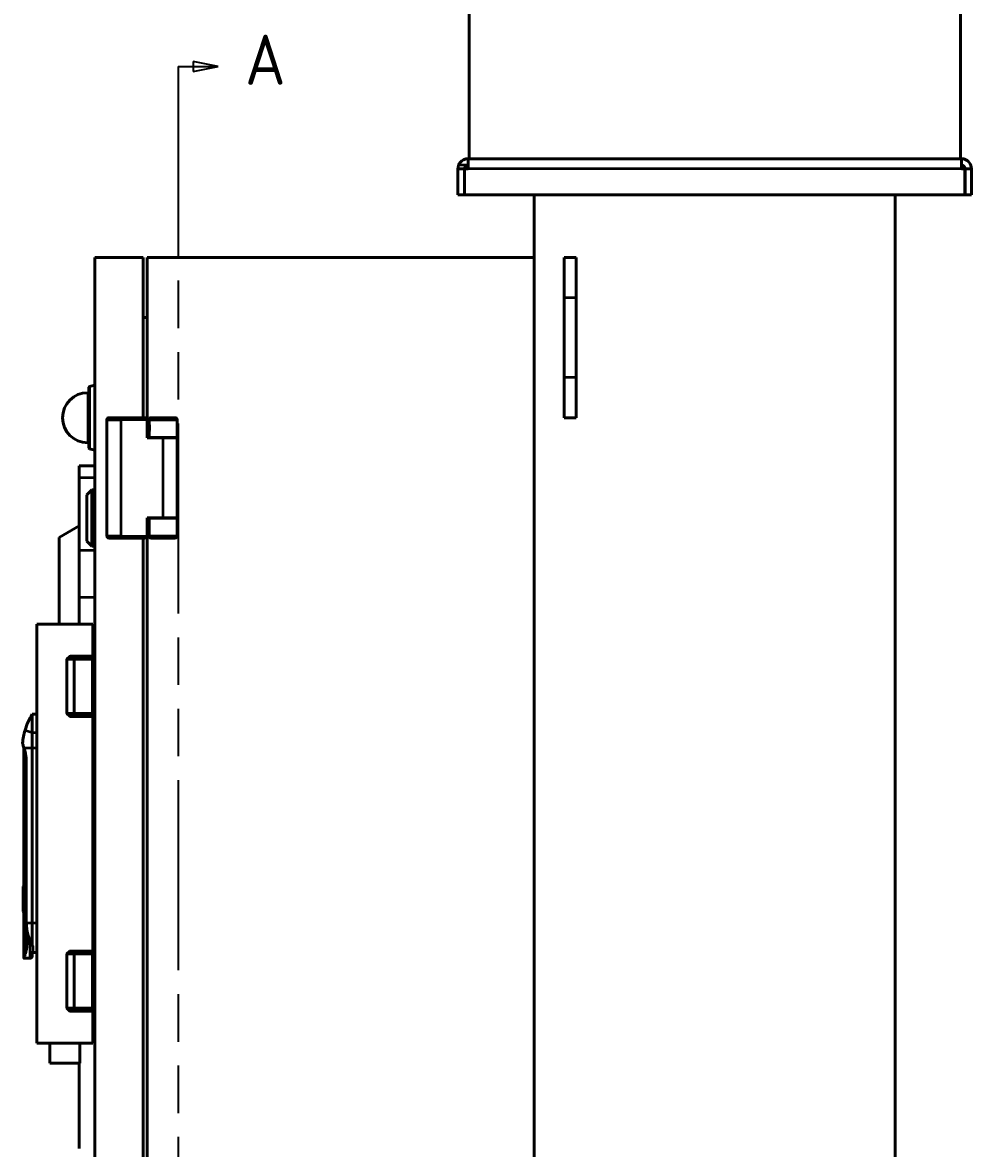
# Model space of a CAD drawing. Header units: millimetres. Extents: x 0 to 4205, y 0 to 2970.
# Drawn here: x 2434 to 2907, y 957 to 1519 of the extents above; entities that cross this region are included whole.
import ezdxf

# ---------------------------------------------------------------- set-up
doc = ezdxf.new("R2010")
doc.units = ezdxf.units.MM
doc.header["$LTSCALE"] = 5
doc.linetypes.add('CHAIN', pattern=[0.3543, 0.2362, -0.0295, 0.0591, -0.0295])
doc.linetypes.add('DOUBLE_DASH_CHAIN', pattern=[1.2403, 0.6614, -0.0827, 0.1654, -0.0827, 0.1654, -0.0827])
for name, color, linetype, lineweight in [('가시적인 것(ISO)', 3, 'Continuous', 40), ('가시적인 좁은 것(ISO)', 3, 'Continuous', 35), ('단면선(ISO)', 7, 'CHAIN', 25)]:
    doc.layers.add(name, color=color, linetype=linetype, lineweight=lineweight)
doc.styles.add('부품번호텍스트_PSTEK_POSCO', font='isocp.shx')

# ---------------------------------------------------------------- blocks, each defined once
blk = doc.blocks.new('2dTransSection0')
at = {"layer": '단면선(ISO)', "linetype": 'DOUBLE_DASH_CHAIN', "ltscale": 5.738652}
blk.add_line((502.37, 299.39), (502.37, 139.06), dxfattribs=at)
at = {"layer": '단면선(ISO)', "linetype": 'Continuous'}
for p, q in [((502.37, 299.39), (502.37, 295.64)), ((502.37, 299.39), (503.87, 299.39)), ((506.37, 299.39), (503.87, 299.89)), ((503.87, 299.89), (503.87, 298.89)), ((503.87, 299.39), (506.37, 299.39)), ((503.87, 298.89), (506.37, 299.39)), ((502.37, 142.8), (502.37, 139.06)), ((506.37, 139.06), (503.87, 139.56)), ((503.87, 139.56), (503.87, 138.56)), ((502.37, 139.06), (503.87, 139.06)), ((503.87, 139.06), (506.37, 139.06)), ((503.87, 138.56), (506.37, 139.06))]:
    blk.add_line(p, q, dxfattribs=at)
at = {"layer": '단면선(ISO)', "linetype": 'Continuous', "flags": 128}
for points in [[(503.87, 298.89), (506.37, 299.39)], [(503.87, 138.56), (506.37, 139.06)]]:
    blk.add_lwpolyline(points, dxfattribs=at)
at = {"layer": '단면선(ISO)'}
for points in [[(503.87, 298.89), (506.37, 299.39), (503.87, 299.89), (503.87, 298.89)], [(503.87, 138.56), (506.37, 139.06), (503.87, 139.56), (503.87, 138.56)]]:
    blk.add_solid(points, dxfattribs=at)
at = {"layer": '단면선(ISO)', "char_height": 5, "attachment_point": 7, "style": '부품번호텍스트_PSTEK_POSCO'}
for insert in [(509.05, 297.57), (507.42, 136.42)]:
    blk.add_mtext('A', dxfattribs=dict(at, insert=insert))

msp = doc.modelspace()

# ---------------------------------------------------------------- linework, layer by layer
at = {"layer": '가시적인 것(ISO)'}
for p, q in [((2656.8956, 1451.0175), (2656.8956, 1525.0175)), ((2901.8956, 1451.0175), (2901.8956, 1525.0175)), ((2656.3956, 1451.0175), (2902.3956, 1451.0175)), ((2654.5956, 1446.0175), (2651.3956, 1446.0175)), ((2651.3956, 1446.0175), (2651.3956, 1433.0175)), ((2654.5956, 1433.0175), (2654.5956, 1446.0175)), ((2656.3956, 1446.0175), (2654.6663, 1446.0175)), ((2654.6663, 1446.0175), (2654.6663, 1433.0175)), ((2904.1249, 1446.0175), (2902.3956, 1446.0175)), ((2904.1249, 1446.0175), (2904.1249, 1433.0175)), ((2904.1956, 1433.0175), (2904.1956, 1446.0175)), ((2904.1956, 1446.0175), (2907.3956, 1446.0175)), ((2907.3956, 1446.0175), (2907.3956, 1433.0175)), ((2651.3956, 1433.0175), (2654.5956, 1433.0175)), ((2904.1249, 1433.0175), (2654.6663, 1433.0175)), ((2689.3956, 938.8175), (2689.3956, 1433.0175)), ((2869.3956, 938.8175), (2869.3956, 1433.0175)), ((2907.3956, 1433.0175), (2904.1956, 1433.0175)), ((2470.3956, 761.8175), (2470.3956, 1401.8175)), ((2470.3956, 1401.8175), (2494.3956, 1401.8175)), ((2494.3956, 1321.8175), (2494.3956, 1401.8175)), ((2689.3956, 1401.8175), (2496.3956, 1401.8175)), ((2496.3956, 1320.8175), (2496.3956, 1401.8175)), ((2704.3956, 1381.8175), (2704.3956, 1401.8175)), ((2710.3956, 1401.8175), (2704.3956, 1401.8175)), ((2710.3956, 1401.8175), (2710.3956, 1381.8175)), ((2704.3956, 1381.8175), (2704.3956, 1341.8175)), ((2710.3956, 1341.8175), (2710.3956, 1381.8175)), ((2496.3956, 1371.8175), (2494.3956, 1371.8175)), ((2467.3956, 1337.0175), (2467.6846, 1337.3978)), ((2467.3956, 1337.0175), (2467.3956, 1306.6175)), ((2467.6846, 1337.3978), (2470.3956, 1338.0709)), ((2467.6846, 1337.3978), (2467.6846, 1306.2372)), ((2704.3956, 1321.8175), (2704.3956, 1341.8175)), ((2710.3956, 1341.8175), (2710.3956, 1321.8175)), ((2467.3956, 1334.3175), (2466.7956, 1334.3175)), ((2476.3956, 1320.8175), (2476.3956, 1262.8175)), ((2477.3956, 1321.8175), (2483.3956, 1321.8175)), ((2495.3956, 1321.8175), (2483.3956, 1321.8175)), ((2496.3956, 1311.8175), (2496.3956, 1320.8175)), ((2497.3956, 1318.8175), (2497.3956, 1320.8175)), ((2511.3956, 1320.8175), (2511.3956, 1311.9675)), ((2704.3956, 1321.8175), (2710.3956, 1321.8175)), ((2497.3956, 1314.8175), (2497.3956, 1318.8175)), ((2497.3956, 1311.9675), (2497.3956, 1314.8175)), ((2467.3956, 1309.3175), (2466.7956, 1309.3175)), ((2504.3956, 1311.8175), (2496.3956, 1311.8175)), ((2511.3956, 1311.9675), (2497.3956, 1311.9675)), ((2497.3956, 1311.8175), (2497.3956, 1311.9675)), ((2504.3956, 1311.8175), (2511.3956, 1311.8175)), ((2511.3956, 1311.9675), (2511.3956, 1311.8175)), ((2511.3956, 1311.8175), (2511.3956, 1271.8175)), ((2467.3956, 1306.6175), (2467.6846, 1306.2372)), ((2467.6846, 1306.2372), (2470.3956, 1305.5641)), ((2462.5956, 1297.8175), (2462.5956, 1291.7867)), ((2462.5956, 1297.8175), (2470.3956, 1297.8175)), ((2462.5956, 1255.6268), (2462.5956, 1291.7867)), ((2466.3956, 1283.3175), (2468.8956, 1285.8175)), ((2466.3956, 1260.3175), (2466.3956, 1283.3175)), ((2468.8956, 1285.8175), (2468.8956, 1257.8175)), ((2470.3956, 1285.8175), (2468.8956, 1285.8175)), ((2496.3956, 1262.8175), (2496.3956, 1271.8175)), ((2496.3956, 1271.8175), (2504.3956, 1271.8175)), ((2497.3956, 1271.6675), (2497.3956, 1271.8175)), ((2497.3956, 1271.6675), (2511.3956, 1271.6675)), ((2497.3956, 1262.8175), (2497.3956, 1271.6675)), ((2511.3956, 1271.8175), (2504.3956, 1271.8175)), ((2511.3956, 1271.8175), (2511.3956, 1271.6675)), ((2511.3956, 1271.6675), (2511.3956, 1262.8175)), ((2452.5956, 1262.044), (2462.5956, 1267.8175)), ((2452.5956, 1262.044), (2452.5956, 1218.8175)), ((2466.3956, 1260.3175), (2468.8956, 1257.8175)), ((2483.3956, 1261.8175), (2477.3956, 1261.8175)), ((2483.3956, 1261.8175), (2495.3956, 1261.8175)), ((2494.3956, 901.8175), (2494.3956, 1261.8175)), ((2496.3956, 900.8175), (2496.3956, 1262.8175)), ((2462.5956, 1255.6268), (2462.5956, 1232.1345)), ((2470.3956, 1257.8175), (2468.8956, 1257.8175)), ((2462.5956, 1218.8175), (2462.5956, 1232.1345)), ((2469.3956, 1218.8175), (2441.3956, 1218.8175)), ((2441.3956, 1009.8175), (2441.3956, 1218.8175)), ((2469.3956, 1202.6175), (2469.3956, 1218.8175)), ((2456.4542, 1201.376), (2457.837, 1202.7589)), ((2457.9784, 1202.8175), (2460.5512, 1202.8175)), ((2460.5512, 1202.8175), (2469.1956, 1202.8175)), ((2469.3956, 1201.2346), (2469.3956, 1202.6175)), ((2456.3956, 1201.2346), (2456.3956, 1174.4003)), ((2469.3956, 1174.4003), (2469.3956, 1201.2346)), ((2470.3956, 1191.8175), (2469.3956, 1191.8175)), ((2439.1265, 1173.9685), (2441.3956, 1173.9685)), ((2456.4542, 1174.2589), (2457.837, 1172.876)), ((2469.3956, 1173.0175), (2469.3956, 1174.4003)), ((2460.5512, 1172.8175), (2457.9784, 1172.8175)), ((2469.1956, 1172.8175), (2460.5512, 1172.8175)), ((2469.3956, 1055.6175), (2469.3956, 1173.0175)), ((2434.9292, 1157.3896), (2434.9292, 1087.8527)), ((2439.1265, 1157.1822), (2439.1265, 1069.8283)), ((2436.1741, 1149.8175), (2436.1741, 1069.8204)), ((2434.6879, 1087.9675), (2434.6879, 1075.6675)), ((2434.9292, 1075.7822), (2434.9292, 1053.2347)), ((2438.1265, 1052.2175), (2435.2492, 1052.2175)), ((2439.1265, 1053.2175), (2439.1265, 1055.6148)), ((2439.6265, 1055.1148), (2441.3956, 1055.1148)), ((2456.3956, 1054.2346), (2456.3956, 1027.4003)), ((2456.4542, 1054.376), (2457.837, 1055.7589)), ((2457.9784, 1055.8175), (2460.5512, 1055.8175)), ((2460.5512, 1055.8175), (2469.1956, 1055.8175)), ((2469.3956, 1054.2346), (2469.3956, 1055.6175)), ((2469.3956, 1027.4003), (2469.3956, 1054.2346)), ((2470.3956, 1036.8175), (2469.3956, 1036.8175)), ((2456.4542, 1027.2589), (2457.837, 1025.876)), ((2460.5512, 1025.8175), (2457.9784, 1025.8175)), ((2469.1956, 1025.8175), (2460.5512, 1025.8175)), ((2469.3956, 1026.0175), (2469.3956, 1027.4003)), ((2469.3956, 1009.8175), (2469.3956, 1026.0175)), ((2469.3956, 1009.8175), (2441.3956, 1009.8175)), ((2447.8956, 1009.8175), (2447.8956, 999.8175)), ((2462.8956, 1009.8175), (2462.8956, 999.8175)), ((2447.8956, 999.8175), (2462.8956, 999.8175)), ((2462.5956, 957.3175), (2462.5956, 999.8175))]:
    msp.add_line(p, q, dxfattribs=at)
for centre, radius, start, end in [((2466.7956, 1321.8175), 12.5, 90, 270), ((2477.3956, 1320.8175), 1, 90, 180), ((2495.3956, 1320.8175), 1, 0, 90), ((2498.3956, 1320.8175), 1, 90, 180), ((2510.3956, 1320.8175), 1, 0, 90), ((2477.3956, 1262.8175), 1, 180, 270), ((2495.3956, 1262.8175), 1, 270, 0), ((2498.3956, 1262.8175), 1, 180, 270), ((2510.3956, 1262.8175), 1, 270, 0), ((2457.9784, 1202.6175), 0.2, 90, 135), ((2469.1956, 1202.6175), 0.2, 0, 90), ((2456.5956, 1201.2346), 0.2, 135, 180), ((2470.1584, 1155.2933), 36.218, 148.960236, 162.828417), ((2456.5956, 1174.4003), 0.2, 180, 225), ((2457.9784, 1173.0175), 0.2, 225, 270), ((2469.1956, 1173.0175), 0.2, 270, 0), ((2464.0456, 1157.1822), 29.82, 162.828417, 175.662633), ((2435.1879, 1087.9675), 0.5, 121.158529, 180), ((2435.1879, 1075.6675), 0.5, 180, 238.841466), ((2459.0892, 1069.9371), 22.9153, 180.291824, 209.569667), ((2438.1265, 1053.2175), 1, 270, 0), ((2456.5956, 1054.2346), 0.2, 135, 180), ((2457.9784, 1055.6175), 0.2, 90, 135), ((2469.1956, 1055.6175), 0.2, 0, 90), ((2456.5956, 1027.4003), 0.2, 180, 225), ((2457.9784, 1026.0175), 0.2, 225, 270), ((2469.1956, 1026.0175), 0.2, 270, 0)]:
    msp.add_arc(centre, radius, start, end, dxfattribs=at)
for points, knots in [([(2656.3956, 1451.0175), (2654.8901, 1451.0175), (2653.4007, 1450.295), (2652.4688, 1449.1127), (2652.16, 1448.721), (2651.9104, 1448.2827), (2651.7308, 1447.8175)], [0, 0, 0, 0, 0.575044589, 0.575044589, 0.575044589, 0.76555338, 0.76555338, 0.76555338, 0.76555338]), ([(2656.3956, 1451.0175), (2656.3956, 1450.7285), (2656.3956, 1450.295), (2656.3956, 1449.1127), (2656.3956, 1448.721), (2656.3956, 1448.2827), (2656.3956, 1447.8175)], [0, 0, 0, 0, 0.575044589, 0.575044589, 0.575044589, 0.76555338, 0.76555338, 0.76555338, 0.76555338]), ([(2902.3956, 1451.0175), (2902.3956, 1450.7285), (2902.3956, 1450.295), (2902.3956, 1449.1127), (2902.3956, 1448.721), (2902.3956, 1448.2827), (2902.3956, 1447.8175)], [0, 0, 0, 0, 0.575044589, 0.575044589, 0.575044589, 0.76555338, 0.76555338, 0.76555338, 0.76555338]), ([(2902.3956, 1451.0175), (2903.901, 1451.0175), (2905.3904, 1450.295), (2906.3224, 1449.1127), (2907.0111, 1448.2389), (2907.3956, 1447.13), (2907.3956, 1446.0175)], [0, 0, 0, 0, 0.57504459, 0.57504459, 0.57504459, 1, 1, 1, 1]), ([(2654.5956, 1446.0175), (2654.5956, 1446.7171), (2655.0437, 1447.3966), (2655.6869, 1447.6721), (2655.9101, 1447.7677), (2656.1528, 1447.8175), (2656.3956, 1447.8175)], [-1, -1, -1, -1, -0.25762063, -0.25762063, -0.25762063, 0, 0, 0, 0]), ([(2904.1956, 1446.0175), (2904.1956, 1446.7171), (2903.7474, 1447.3966), (2903.1043, 1447.6721), (2902.8811, 1447.7677), (2902.6384, 1447.8175), (2902.3956, 1447.8175)], [-1, -1, -1, -1, -0.25762063, -0.25762063, -0.25762063, 0, 0, 0, 0]), ([(2498.3956, 1321.8175), (2498.4073, 1321.8175), (2498.425, 1321.8175), (2498.4836, 1321.8175), (2498.4875, 1321.8175), (2498.4913, 1321.8175), (2498.4958, 1321.8175), (2498.5576, 1321.8175), (2498.6473, 1321.8175), (2498.7648, 1321.8175), (2498.7816, 1321.8175), (2498.7982, 1321.8175), (2498.8169, 1321.8175), (2498.9287, 1321.8175), (2499.061, 1321.8175), (2499.2139, 1321.8175), (2499.2649, 1321.8175), (2499.317, 1321.8175), (2499.3736, 1321.8175), (2499.6, 1321.8175), (2499.8603, 1321.8175), (2500.1529, 1321.8175), (2500.409, 1321.8175), (2500.6858, 1321.8175), (2500.9835, 1321.8175), (2501.026, 1321.8175), (2501.0699, 1321.8175), (2501.1123, 1321.8175), (2501.409, 1321.8175), (2501.7204, 1321.8175), (2502.0464, 1321.8175), (2502.093, 1321.8175), (2502.1418, 1321.8175), (2502.187, 1321.8175), (2502.5259, 1321.8175), (2502.8743, 1321.8175), (2503.2321, 1321.8175), (2503.256, 1321.8175), (2503.2813, 1321.8175), (2503.3038, 1321.8175), (2503.6643, 1321.8175), (2504.0289, 1321.8175), (2504.3956, 1321.8175), (2504.7393, 1321.8175), (2505.0806, 1321.8175), (2505.4196, 1321.8175), (2505.4422, 1321.8175), (2505.4635, 1321.8175), (2505.4874, 1321.8175), (2505.8219, 1321.8175), (2506.1487, 1321.8175), (2506.4679, 1321.8175), (2506.5135, 1321.8175), (2506.5571, 1321.8175), (2506.6042, 1321.8175), (2506.8867, 1321.8175), (2507.1588, 1321.8175), (2507.4206, 1321.8175), (2507.5078, 1321.8175), (2507.5922, 1321.8175), (2507.6788, 1321.8175), (2508.0253, 1321.8175), (2508.3456, 1321.8175), (2508.6382, 1321.8175), (2508.8943, 1321.8175), (2509.1252, 1321.8175), (2509.3309, 1321.8175), (2509.3603, 1321.8175), (2509.3898, 1321.8175), (2509.4176, 1321.8175), (2509.6116, 1321.8175), (2509.7779, 1321.8175), (2509.9166, 1321.8175), (2509.9364, 1321.8175), (2509.9564, 1321.8175), (2509.9743, 1321.8175), (2510.1085, 1321.8175), (2510.211, 1321.8175), (2510.2817, 1321.8175), (2510.2864, 1321.8175), (2510.2913, 1321.8175), (2510.2954, 1321.8175), (2510.3621, 1321.8175), (2510.3822, 1321.8175), (2510.3956, 1321.8175)], [0, 0, 0, 0, 0.05859375, 0.05859375, 0.05859375, 0.0625, 0.0625, 0.0625, 0.1171875, 0.1171875, 0.1171875, 0.125, 0.125, 0.125, 0.171875, 0.171875, 0.171875, 0.1875, 0.1875, 0.1875, 0.25, 0.25, 0.25, 0.3046875, 0.3046875, 0.3046875, 0.3125, 0.3125, 0.3125, 0.3671875, 0.3671875, 0.3671875, 0.375, 0.375, 0.375, 0.43359375, 0.43359375, 0.43359375, 0.4375, 0.4375, 0.4375, 0.5, 0.5, 0.5, 0.55859375, 0.55859375, 0.55859375, 0.5625, 0.5625, 0.5625, 0.6171875, 0.6171875, 0.6171875, 0.625, 0.625, 0.625, 0.671875, 0.671875, 0.671875, 0.6875, 0.6875, 0.6875, 0.75, 0.75, 0.75, 0.8046875, 0.8046875, 0.8046875, 0.8125, 0.8125, 0.8125, 0.8671875, 0.8671875, 0.8671875, 0.875, 0.875, 0.875, 0.93359375, 0.93359375, 0.93359375, 0.9375, 0.9375, 0.9375, 1, 1, 1, 1]), ([(2497.3956, 1318.8175), (2497.4016, 1318.7972), (2497.4106, 1318.7667), (2497.4649, 1318.5621), (2497.5035, 1318.4084), (2497.5764, 1318.0549), (2497.6157, 1317.8309), (2497.6716, 1317.3386), (2497.6874, 1317.0701), (2497.6874, 1316.5648), (2497.6716, 1316.2963), (2497.6157, 1315.804), (2497.5764, 1315.5801), (2497.5035, 1315.2265), (2497.4649, 1315.0728), (2497.4106, 1314.8682), (2497.4016, 1314.8378), (2497.3956, 1314.8175)], [-0.909540528, -0.909540528, -0.909540528, -0.909540528, -0.833754696, -0.833754696, -0.757968865, -0.757968865, -0.682164608, -0.682164608, -0.606360352, -0.606360352, -0.530556096, -0.530556096, -0.454751839, -0.454751839, -0.378966008, -0.378966008, -0.303180176, -0.303180176, -0.303180176, -0.303180176]), ([(2504.3956, 1261.8175), (2504.0519, 1261.8175), (2503.7105, 1261.8175), (2503.3716, 1261.8175), (2503.349, 1261.8175), (2503.3277, 1261.8175), (2503.3038, 1261.8175), (2502.9693, 1261.8175), (2502.6424, 1261.8175), (2502.3233, 1261.8175), (2502.2777, 1261.8175), (2502.2341, 1261.8175), (2502.187, 1261.8175), (2501.9045, 1261.8175), (2501.6323, 1261.8175), (2501.3706, 1261.8175), (2501.2833, 1261.8175), (2501.1989, 1261.8175), (2501.1123, 1261.8175), (2500.7659, 1261.8175), (2500.4456, 1261.8175), (2500.1529, 1261.8175), (2499.8969, 1261.8175), (2499.666, 1261.8175), (2499.4602, 1261.8175), (2499.4308, 1261.8175), (2499.4013, 1261.8175), (2499.3736, 1261.8175), (2499.1796, 1261.8175), (2499.0132, 1261.8175), (2498.8746, 1261.8175), (2498.8548, 1261.8175), (2498.8347, 1261.8175), (2498.8169, 1261.8175), (2498.6826, 1261.8175), (2498.5802, 1261.8175), (2498.5095, 1261.8175), (2498.5048, 1261.8175), (2498.4999, 1261.8175), (2498.4958, 1261.8175), (2498.429, 1261.8175), (2498.409, 1261.8175), (2498.3956, 1261.8175)], [0.5, 0.5, 0.5, 0.5, 0.55859375, 0.55859375, 0.55859375, 0.5625, 0.5625, 0.5625, 0.6171875, 0.6171875, 0.6171875, 0.625, 0.625, 0.625, 0.671875, 0.671875, 0.671875, 0.6875, 0.6875, 0.6875, 0.75, 0.75, 0.75, 0.8046875, 0.8046875, 0.8046875, 0.8125, 0.8125, 0.8125, 0.8671875, 0.8671875, 0.8671875, 0.875, 0.875, 0.875, 0.93359375, 0.93359375, 0.93359375, 0.9375, 0.9375, 0.9375, 1, 1, 1, 1]), ([(2510.3956, 1261.8175), (2510.3838, 1261.8175), (2510.3662, 1261.8175), (2510.3075, 1261.8175), (2510.3036, 1261.8175), (2510.2998, 1261.8175), (2510.2954, 1261.8175), (2510.2335, 1261.8175), (2510.1439, 1261.8175), (2510.0264, 1261.8175), (2510.0096, 1261.8175), (2509.993, 1261.8175), (2509.9743, 1261.8175), (2509.8625, 1261.8175), (2509.7301, 1261.8175), (2509.5773, 1261.8175), (2509.5263, 1261.8175), (2509.4742, 1261.8175), (2509.4176, 1261.8175), (2509.1911, 1261.8175), (2508.9309, 1261.8175), (2508.6382, 1261.8175), (2508.3822, 1261.8175), (2508.1053, 1261.8175), (2507.8077, 1261.8175), (2507.7652, 1261.8175), (2507.7212, 1261.8175), (2507.6788, 1261.8175), (2507.3821, 1261.8175), (2507.0708, 1261.8175), (2506.7448, 1261.8175), (2506.6982, 1261.8175), (2506.6493, 1261.8175), (2506.6042, 1261.8175), (2506.2652, 1261.8175), (2505.9169, 1261.8175), (2505.5591, 1261.8175), (2505.5352, 1261.8175), (2505.5099, 1261.8175), (2505.4874, 1261.8175), (2505.1269, 1261.8175), (2504.7622, 1261.8175), (2504.3956, 1261.8175)], [0, 0, 0, 0, 0.05859375, 0.05859375, 0.05859375, 0.0625, 0.0625, 0.0625, 0.1171875, 0.1171875, 0.1171875, 0.125, 0.125, 0.125, 0.171875, 0.171875, 0.171875, 0.1875, 0.1875, 0.1875, 0.25, 0.25, 0.25, 0.3046875, 0.3046875, 0.3046875, 0.3125, 0.3125, 0.3125, 0.3671875, 0.3671875, 0.3671875, 0.375, 0.375, 0.375, 0.43359375, 0.43359375, 0.43359375, 0.4375, 0.4375, 0.4375, 0.5, 0.5, 0.5, 0.5]), ([(2439.1265, 1173.9685), (2439.1265, 1173.8665), (2439.1264, 1173.7423), (2439.1265, 1173.4522), (2439.1265, 1173.2863), (2439.1265, 1172.7285), (2439.1264, 1172.2787), (2439.1265, 1171.4171), (2439.1265, 1171.0433), (2439.1265, 1169.8453), (2439.1265, 1168.9473), (2439.1265, 1167.0064), (2439.1265, 1165.9668), (2439.1265, 1164.8824)], [-1.43451955, -1.43451955, -1.43451955, -1.43451955, -1.30026929, -1.30026929, -1.16585639, -1.16585639, -0.89694514, -0.89694514, -0.71765182, -0.71765182, -0.35866508, -0.35866508, -0.000001, -0.000001, -0.000001, -0.000001]), ([(2439.1265, 1164.8824), (2439.1265, 1164.2822), (2439.1265, 1163.6657), (2439.1265, 1162.41), (2439.1265, 1161.7706), (2439.1265, 1159.8295), (2439.1265, 1158.505), (2439.1265, 1157.1822)], [-0.79365146, -0.79365146, -0.79365146, -0.79365146, -0.595268882, -0.595268882, -0.396857642, -0.396857642, -0.000001, -0.000001, -0.000001, -0.000001]), ([(2435.0208, 1157.0936), (2434.7934, 1157.8293), (2434.5994, 1158.4488), (2434.4061, 1159.0642), (2434.3605, 1159.2089), (2434.3225, 1159.3297)], [0, 0, 0, 0, 0.331614075, 0.331614075, 0.454975636, 0.454975636, 0.454975636, 0.454975636]), ([(2436.1741, 1149.8175), (2436.1741, 1150.7787), (2436.1089, 1151.7511), (2435.8777, 1153.5829), (2435.7097, 1154.4629), (2435.364, 1155.9274), (2435.1894, 1156.5482), (2435.0208, 1157.0936)], [0, 0, 0, 0, 0.288368513, 0.288368513, 0.578443437, 0.578443437, 0.825427108, 0.825427108, 0.825427108, 0.825427108]), ([(2434.9292, 1087.8527), (2435.0081, 1087.5218), (2435.1066, 1087.0817), (2435.3142, 1085.9934), (2435.4366, 1085.2371), (2435.6108, 1083.5754), (2435.6597, 1082.6695), (2435.6597, 1080.9654), (2435.6108, 1080.0596), (2435.4366, 1078.3978), (2435.3142, 1077.6416), (2435.1066, 1076.5533), (2435.0081, 1076.1131), (2434.9292, 1075.7822)], [1.32315626, 1.32315626, 1.32315626, 1.32315626, 1.53346053, 1.53346053, 1.78906758, 1.78906758, 2.04467463, 2.04467463, 2.30028168, 2.30028168, 2.55588873, 2.55588873, 2.766193, 2.766193, 2.766193, 2.766193]), ([(2439.1265, 1069.8283), (2439.1265, 1069.3073), (2439.1264, 1068.7864), (2439.1265, 1067.7504), (2439.1265, 1067.2357), (2439.1265, 1065.7076), (2439.1265, 1064.7143), (2439.1265, 1062.8102), (2439.1265, 1061.9051), (2439.1264, 1060.2167), (2439.1265, 1059.4382), (2439.1265, 1058.7379)], [-1.25078986, -1.25078986, -1.25078986, -1.25078986, -1.09468686, -1.09468686, -0.93845387, -0.93845387, -0.62561404, -0.62561404, -0.31282474, -0.31282474, -0.00000088, -0.00000088, -0.00000088, -0.00000088]), ([(2439.6265, 1058.3706), (2439.5753, 1058.3736), (2439.5209, 1058.3841), (2439.4397, 1058.4108), (2439.4133, 1058.4214), (2439.3495, 1058.4514), (2439.3136, 1058.4728), (2439.2338, 1058.5314), (2439.1936, 1058.5723), (2439.1399, 1058.6577), (2439.1265, 1058.6994), (2439.1265, 1058.7379)], [0.0000018341, 0.0000018341, 0.0000018341, 0.0000018341, 0.015415401, 0.015415401, 0.0232826604, 0.0232826604, 0.0355238411, 0.0355238411, 0.0538959094, 0.0538959094, 0.0712183108, 0.0712183108, 0.0712183108, 0.0712183108]), ([(2434.9292, 1053.2347), (2434.9292, 1053.2185), (2434.9292, 1053.1881), (2434.9292, 1053.1464), (2434.9292, 1053.1087), (2434.9292, 1053.0717), (2434.9292, 1053.0345), (2434.9292, 1052.9965), (2434.9292, 1052.9572), (2434.9292, 1052.9165), (2434.9292, 1052.8752), (2434.9292, 1052.8329), (2434.9292, 1052.7896), (2434.9292, 1052.7458), (2434.9292, 1052.7021), (2434.9292, 1052.659), (2434.9292, 1052.617), (2434.9292, 1052.5765), (2434.9292, 1052.538), (2434.9292, 1052.5018), (2434.9292, 1052.4684), (2434.9292, 1052.4381), (2434.9292, 1052.4112), (2434.9292, 1052.3879), (2434.9292, 1052.3685), (2434.9292, 1052.3532), (2434.9292, 1052.3421), (2434.9292, 1052.3352), (2434.9292, 1052.3334), (2434.9292, 1052.3334), (2434.9292, 1052.3334)], [0, 0, 0, 0, 0.018518519, 0.037037037, 0.055555556, 0.074074074, 0.092592593, 0.111111111, 0.12962963, 0.148148148, 0.166666667, 0.185185185, 0.203703704, 0.222222222, 0.240740741, 0.259259259, 0.277777778, 0.296296296, 0.314814815, 0.333333333, 0.351851852, 0.37037037, 0.388888889, 0.407407407, 0.425925926, 0.444444444, 0.462962963, 0.481481481, 0.5, 0.50175311, 0.50175311, 0.50175311, 0.50175311]), ([(2435.2492, 1052.2175), (2435.1954, 1052.2175), (2435.1409, 1052.2264), (2435.0396, 1052.2605), (2434.9914, 1052.2859), (2434.9422, 1052.3228), (2434.9356, 1052.328), (2434.9292, 1052.3334)], [0, 0, 0, 0, 0.0161470941, 0.0161470941, 0.0320714123, 0.0320714123, 0.0345899586, 0.0345899586, 0.0345899586, 0.0345899586]), ([(2439.1265, 1055.6148), (2439.1265, 1055.6135), (2439.1265, 1055.6123), (2439.127, 1055.5451), (2439.1405, 1055.4798), (2439.1915, 1055.3599), (2439.2278, 1055.3062), (2439.3189, 1055.2154), (2439.3727, 1055.1792), (2439.4636, 1055.1408), (2439.4965, 1055.1307), (2439.5619, 1055.1179), (2439.5942, 1055.1148), (2439.6265, 1055.1148)], [-0.0003658706, -0.0003658706, -0.0003658706, -0.0003658706, 0, 0, 0.0199010461, 0.0199010461, 0.0392588893, 0.0392588893, 0.0585795852, 0.0585795852, 0.0688861924, 0.0688861924, 0.0785802991, 0.0785802991, 0.0785802991, 0.0785802991])]:
    msp.add_open_spline(points, degree=3, knots=knots, dxfattribs=at)
for points in [[(2651.7308, 1447.8175), (2651.5099, 1447.2449), (2651.3956, 1446.6312), (2651.3956, 1446.0175)], [(2656.3956, 1447.8175), (2656.3956, 1447.2449), (2656.3956, 1446.6312), (2656.3956, 1446.0175)], [(2902.3956, 1447.8175), (2902.3956, 1447.2449), (2902.3956, 1446.6312), (2902.3956, 1446.0175)], [(2434.3227, 1159.3297), (2434.3117, 1159.365), (2434.3077, 1159.4025), (2434.311, 1159.4373)]]:
    msp.add_open_spline(points, degree=3, dxfattribs=at)
at = {"layer": '가시적인 좁은 것(ISO)'}
for p, q in [((2656.3956, 1447.8175), (2651.7308, 1447.8175)), ((2902.3956, 1446.0175), (2656.3956, 1446.0175)), ((2704.3956, 1381.8175), (2710.3956, 1381.8175)), ((2710.3956, 1341.8175), (2704.3956, 1341.8175)), ((2466.7956, 1334.3175), (2466.7956, 1309.3175)), ((2476.3956, 1320.8175), (2483.3956, 1320.8175)), ((2483.3956, 1320.8175), (2483.3956, 1321.8175)), ((2496.3956, 1320.8175), (2483.3956, 1320.8175)), ((2483.3956, 1320.8175), (2483.3956, 1262.8175)), ((2497.3956, 1320.8175), (2511.3956, 1320.8175)), ((2504.3956, 1271.8175), (2504.3956, 1311.8175)), ((2470.3956, 1291.7867), (2462.5956, 1291.7867)), ((2483.3956, 1262.8175), (2476.3956, 1262.8175)), ((2483.3956, 1261.8175), (2483.3956, 1262.8175)), ((2483.3956, 1262.8175), (2496.3956, 1262.8175)), ((2511.3956, 1262.8175), (2497.3956, 1262.8175)), ((2470.3956, 1255.6268), (2462.5956, 1255.6268)), ((2470.3956, 1232.1345), (2462.5956, 1232.1345)), ((2456.4956, 1201.376), (2457.8784, 1202.7589)), ((2457.8784, 1202.7589), (2460.4512, 1202.7589)), ((2459.8784, 1201.376), (2460.4512, 1202.7589)), ((2459.9784, 1201.376), (2460.5512, 1202.7589)), ((2460.5512, 1202.8175), (2460.5512, 1202.7589)), ((2460.5512, 1202.7589), (2469.1956, 1202.7589)), ((2469.1956, 1202.8175), (2469.1956, 1202.7589)), ((2469.1956, 1201.376), (2469.1956, 1202.7589)), ((2456.3956, 1201.2346), (2456.4542, 1201.2346)), ((2459.837, 1201.2346), (2456.4542, 1201.2346)), ((2456.4542, 1201.2346), (2456.4542, 1174.4003)), ((2459.8784, 1201.376), (2456.4956, 1201.376)), ((2459.837, 1201.2346), (2459.9784, 1201.2346)), ((2459.837, 1201.2346), (2459.837, 1174.4003)), ((2469.1956, 1201.376), (2459.9784, 1201.376)), ((2459.9784, 1201.2346), (2459.9784, 1201.376)), ((2469.1956, 1201.2346), (2459.9784, 1201.2346)), ((2459.9784, 1201.2346), (2459.9784, 1174.4003)), ((2469.1956, 1201.376), (2469.1956, 1201.2346)), ((2469.3956, 1201.2346), (2469.1956, 1201.2346)), ((2469.1956, 1174.4003), (2469.1956, 1201.2346)), ((2456.4542, 1174.4003), (2456.3956, 1174.4003)), ((2456.4542, 1174.4003), (2459.837, 1174.4003)), ((2456.4956, 1174.2589), (2457.8784, 1172.876)), ((2456.4956, 1174.2589), (2459.8784, 1174.2589)), ((2459.9784, 1174.4003), (2459.837, 1174.4003)), ((2459.8784, 1174.2589), (2460.4512, 1172.876)), ((2459.9784, 1174.4003), (2469.1956, 1174.4003)), ((2459.9784, 1174.2589), (2459.9784, 1174.4003)), ((2459.9784, 1174.2589), (2469.1956, 1174.2589)), ((2459.9784, 1174.2589), (2460.5512, 1172.876)), ((2469.3956, 1174.4003), (2469.1956, 1174.4003)), ((2469.1956, 1174.4003), (2469.1956, 1174.2589)), ((2469.1956, 1172.876), (2469.1956, 1174.2589)), ((2460.4512, 1172.876), (2457.8784, 1172.876)), ((2469.1956, 1172.876), (2460.5512, 1172.876)), ((2460.5512, 1172.876), (2460.5512, 1172.8175)), ((2469.1956, 1172.8175), (2469.1956, 1172.876)), ((2435.5548, 1165.9861), (2439.1265, 1164.8824)), ((2439.1265, 1164.8824), (2441.3956, 1164.8824)), ((2435.0191, 1157.1822), (2439.1265, 1157.1822)), ((2439.1265, 1157.1822), (2441.3956, 1157.1822)), ((2436.1741, 1149.8175), (2436.1999, 1149.8175)), ((2436.1999, 1149.8175), (2436.1999, 1069.8206)), ((2435.1879, 1086.6552), (2435.1879, 1076.9798)), ((2436.1741, 1069.8204), (2436.1999, 1069.8206)), ((2439.1265, 1069.8283), (2441.3956, 1069.8283)), ((2436.3639, 1061.4679), (2436.3639, 1066.9917)), ((2436.8321, 1061.4672), (2436.8321, 1064.4841)), ((2436.8321, 1061.4672), (2437.7965, 1061.4674)), ((2438.1265, 1052.2175), (2438.1265, 1060.6809)), ((2456.3956, 1054.2346), (2456.4542, 1054.2346)), ((2459.837, 1054.2346), (2456.4542, 1054.2346)), ((2456.4542, 1054.2346), (2456.4542, 1027.4003)), ((2456.4956, 1054.376), (2457.8784, 1055.7589)), ((2459.8784, 1054.376), (2456.4956, 1054.376)), ((2457.8784, 1055.7589), (2460.4512, 1055.7589)), ((2459.837, 1054.2346), (2459.9784, 1054.2346)), ((2459.837, 1054.2346), (2459.837, 1027.4003)), ((2459.8784, 1054.376), (2460.4512, 1055.7589)), ((2459.9784, 1054.376), (2460.5512, 1055.7589)), ((2469.1956, 1054.376), (2459.9784, 1054.376)), ((2459.9784, 1054.2346), (2459.9784, 1054.376)), ((2469.1956, 1054.2346), (2459.9784, 1054.2346)), ((2459.9784, 1054.2346), (2459.9784, 1027.4003)), ((2460.5512, 1055.8175), (2460.5512, 1055.7589)), ((2460.5512, 1055.7589), (2469.1956, 1055.7589)), ((2469.1956, 1055.8175), (2469.1956, 1055.7589)), ((2469.1956, 1054.376), (2469.1956, 1055.7589)), ((2469.1956, 1054.376), (2469.1956, 1054.2346)), ((2469.3956, 1054.2346), (2469.1956, 1054.2346)), ((2469.1956, 1027.4003), (2469.1956, 1054.2346)), ((2456.4542, 1027.4003), (2456.3956, 1027.4003)), ((2456.4542, 1027.4003), (2459.837, 1027.4003)), ((2456.4956, 1027.2589), (2457.8784, 1025.876)), ((2456.4956, 1027.2589), (2459.8784, 1027.2589)), ((2460.4512, 1025.876), (2457.8784, 1025.876)), ((2459.9784, 1027.4003), (2459.837, 1027.4003)), ((2459.8784, 1027.2589), (2460.4512, 1025.876)), ((2459.9784, 1027.4003), (2469.1956, 1027.4003)), ((2459.9784, 1027.2589), (2459.9784, 1027.4003)), ((2459.9784, 1027.2589), (2469.1956, 1027.2589)), ((2459.9784, 1027.2589), (2460.5512, 1025.876)), ((2469.1956, 1025.876), (2460.5512, 1025.876)), ((2460.5512, 1025.876), (2460.5512, 1025.8175)), ((2469.3956, 1027.4003), (2469.1956, 1027.4003)), ((2469.1956, 1027.4003), (2469.1956, 1027.2589)), ((2469.1956, 1025.876), (2469.1956, 1027.2589)), ((2469.1956, 1025.8175), (2469.1956, 1025.876))]:
    msp.add_line(p, q, dxfattribs=at)
msp.add_arc((2459.0892, 1069.9371), 22.8896, 180.291824, 209.292781, dxfattribs=at)
for centre, major_axis, ratio, start_param, end_param in [((2457.9784, 1202.6175), (-0.1414, 0.1414), 0.28108464, 5.7351569, 6.28318531), ((2457.9784, 1202.6175), (0, 0.2), 0.70710678, 0, 0.78539816), ((2460.5512, 1202.6175), (0, 0.2), 0.70710678, 0, 0.78539816), ((2460.5512, 1202.6175), (0.1848, -0.0765), 0.67859834, 1.84481053, 2.39283894), ((2469.1956, 1202.6175), (0.2, 0), 0.70710678, 0, 1.57079633), ((2456.5956, 1201.2346), (-0.1414, 0.1414), 0.28108464, 5.7351569, 6.28318531), ((2456.5956, 1201.2346), (0, -0.2), 0.70710678, 3.92699082, 4.71238898), ((2459.9784, 1201.2346), (0, 0.2), 0.70710678, 0.78539816, 1.57079633), ((2459.9784, 1201.2346), (0.1848, -0.0765), 0.67859834, 1.84481053, 2.39283894), ((2469.1956, 1201.2346), (0.2, 0), 0.70710678, 0, 1.57079633), ((2456.5956, 1174.4003), (0, -0.2), 0.70710678, 4.71238898, 5.49778714), ((2456.5956, 1174.4003), (-0.1414, -0.1414), 0.28108464, 0, 0.54802841), ((2459.9784, 1174.4003), (0, 0.2), 0.70710678, 1.57079633, 2.35619449), ((2459.9784, 1174.4003), (-0.1848, -0.0765), 0.67859834, 0.74875372, 1.29678212), ((2469.1956, 1174.4003), (0.2, 0), 0.70710678, 4.71238898, 6.28318531), ((2457.9784, 1173.0175), (-0.1414, -0.1414), 0.28108464, 0, 0.54802841), ((2457.9784, 1173.0175), (0, -0.2), 0.70710678, 5.49778714, 6.28318531), ((2460.5512, 1173.0175), (-0.1848, -0.0765), 0.67859834, 0.74875371, 1.29678212), ((2460.5512, 1173.0175), (0, -0.2), 0.70710678, 5.49778714, 6.28318531), ((2469.1956, 1173.0175), (0.2, 0), 0.70710678, 4.71238898, 6.28318531), ((2435.3074, 1157.1822), (-0.2866, -0.0886), 0.71711972, 5.87624666, 6.2831854), ((2459.1354, 1069.8907), (-25.0898, -0.0745), 0.00019874, 0.41742345, 0.64766801), ((2456.5956, 1054.2346), (-0.1414, 0.1414), 0.28108464, 5.7351569, 6.28318531), ((2456.5956, 1054.2346), (0, -0.2), 0.70710678, 3.92699082, 4.71238898), ((2457.9784, 1055.6175), (-0.1414, 0.1414), 0.28108464, 5.7351569, 6.28318531), ((2457.9784, 1055.6175), (0, 0.2), 0.70710678, 0, 0.78539816), ((2459.9784, 1054.2346), (0, 0.2), 0.70710678, 0.78539816, 1.57079633), ((2459.9784, 1054.2346), (0.1848, -0.0765), 0.67859834, 1.84481053, 2.39283894), ((2460.5512, 1055.6175), (0, 0.2), 0.70710678, 0, 0.78539816), ((2460.5512, 1055.6175), (0.1848, -0.0765), 0.67859834, 1.84481053, 2.39283894), ((2469.1956, 1055.6175), (0.2, 0), 0.70710678, 0, 1.57079633), ((2469.1956, 1054.2346), (0.2, 0), 0.70710678, 0, 1.57079633), ((2456.5956, 1027.4003), (0, -0.2), 0.70710678, 4.71238898, 5.49778714), ((2456.5956, 1027.4003), (-0.1414, -0.1414), 0.28108464, 0, 0.54802841), ((2457.9784, 1026.0175), (-0.1414, -0.1414), 0.28108464, 0, 0.54802841), ((2457.9784, 1026.0175), (0, -0.2), 0.70710678, 5.49778714, 6.28318531), ((2459.9784, 1027.4003), (0, 0.2), 0.70710678, 1.57079633, 2.35619449), ((2459.9784, 1027.4003), (-0.1848, -0.0765), 0.67859834, 0.74875372, 1.29678212), ((2460.5512, 1026.0175), (-0.1848, -0.0765), 0.67859834, 0.74875371, 1.29678212), ((2460.5512, 1026.0175), (0, -0.2), 0.70710678, 5.49778714, 6.28318531), ((2469.1956, 1027.4003), (0.2, 0), 0.70710678, 4.71238898, 6.28318531), ((2469.1956, 1026.0175), (0.2, 0), 0.70710678, 4.71238898, 6.28318531)]:
    msp.add_ellipse(centre, major_axis=major_axis, ratio=ratio, start_param=start_param, end_param=end_param, dxfattribs=at)
for points, knots in [([(2434.311, 1159.4374), (2434.3385, 1159.3506), (2434.3702, 1159.252), (2434.4064, 1159.1392), (2434.4273, 1159.074), (2434.4497, 1159.004), (2434.4736, 1158.9288), (2434.5268, 1158.7613), (2434.5874, 1158.5678), (2434.6569, 1158.3451), (2434.6726, 1158.2952), (2434.6886, 1158.2437), (2434.7051, 1158.1908), (2434.7953, 1157.9019), (2434.8996, 1157.568), (2435.0191, 1157.1822)], [0, 0, 0, 0, 0.211194987, 0.211194987, 0.211194987, 0.333333333, 0.333333333, 0.333333333, 0.605566963, 0.605566963, 0.605566963, 0.666666667, 0.666666667, 0.666666667, 0.999999987, 0.999999987, 0.999999987, 0.999999987]), ([(2435.0191, 1157.1822), (2435.1512, 1156.7599), (2435.2795, 1156.3172), (2435.3987, 1155.8594), (2435.5179, 1155.4015), (2435.6283, 1154.9285), (2435.7242, 1154.4565), (2435.8202, 1153.9844), (2435.9019, 1153.5133), (2435.9705, 1153.0303), (2436.0392, 1152.5474), (2436.0951, 1152.0525), (2436.1353, 1151.5199), (2436.1754, 1150.9874), (2436.1999, 1150.4171), (2436.1999, 1149.8175)], [0, 0, 0, 0, 0.2, 0.2, 0.2, 0.4, 0.4, 0.4, 0.6, 0.6, 0.6, 0.8, 0.8, 0.8, 1, 1, 1, 1]), ([(2435.2492, 1052.2175), (2435.2492, 1052.2175), (2435.2526, 1052.2277), (2435.2594, 1052.2481), (2435.2614, 1052.2544), (2435.2638, 1052.2617), (2435.2666, 1052.27), (2435.284, 1052.3229), (2435.3146, 1052.4159), (2435.3574, 1052.5492), (2435.3649, 1052.5724), (2435.3727, 1052.5968), (2435.3808, 1052.6224), (2435.4269, 1052.7671), (2435.4845, 1052.9508), (2435.5509, 1053.1715), (2435.5638, 1053.2144), (2435.5771, 1053.2587), (2435.5906, 1053.3044), (2435.6591, 1053.5352), (2435.7354, 1053.8013), (2435.8154, 1054.0975), (2435.8327, 1054.1615), (2435.8501, 1054.2269), (2435.8677, 1054.2936), (2435.9477, 1054.597), (2436.0303, 1054.9282), (2436.1114, 1055.2815), (2436.1307, 1055.3657), (2436.15, 1055.4512), (2436.1691, 1055.5379), (2436.2477, 1055.8945), (2436.324, 1056.271), (2436.3946, 1056.6621), (2436.4131, 1056.7645), (2436.4312, 1056.868), (2436.4488, 1056.9723), (2436.5149, 1057.3632), (2436.5749, 1057.767), (2436.6264, 1058.1803), (2436.6411, 1058.2986), (2436.6552, 1058.4177), (2436.6686, 1058.5375), (2436.7143, 1058.9479), (2436.7514, 1059.3669), (2436.7786, 1059.7927), (2436.787, 1059.925), (2436.7945, 1060.0579), (2436.801, 1060.1914), (2436.8215, 1060.613), (2436.8321, 1061.0399), (2436.8321, 1061.4672)], [0.503593152, 0.503593152, 0.503593152, 0.503593152, 0.529411765, 0.529411765, 0.529411765, 0.537376172, 0.537376172, 0.537376172, 0.588235294, 0.588235294, 0.588235294, 0.597075767, 0.597075767, 0.597075767, 0.647058824, 0.647058824, 0.647058824, 0.656773181, 0.656773181, 0.656773181, 0.705882353, 0.705882353, 0.705882353, 0.71648775, 0.71648775, 0.71648775, 0.764705882, 0.764705882, 0.764705882, 0.776206304, 0.776206304, 0.776206304, 0.823529412, 0.823529412, 0.823529412, 0.835927199, 0.835927199, 0.835927199, 0.882352941, 0.882352941, 0.882352941, 0.895644827, 0.895644827, 0.895644827, 0.941176471, 0.941176471, 0.941176471, 0.955320752, 0.955320752, 0.955320752, 1, 1, 1, 1]), ([(2436.3639, 1061.4679), (2436.3875, 1061.4678), (2436.424, 1061.4677), (2436.4705, 1061.4676), (2436.517, 1061.4675), (2436.5735, 1061.4673), (2436.6354, 1061.4673), (2436.6973, 1061.4673), (2436.7647, 1061.4673), (2436.8321, 1061.4672)], [0, 0, 0, 0, 0.33333333, 0.33333333, 0.33333333, 0.66666667, 0.66666667, 0.66666667, 1, 1, 1, 1]), ([(2439.6265, 1055.1148), (2439.6265, 1055.1564), (2439.6265, 1055.2023), (2439.6265, 1055.2525), (2439.6265, 1055.4046), (2439.6265, 1055.5959), (2439.6265, 1055.8247), (2439.6265, 1056.0491), (2439.6265, 1056.3094), (2439.6265, 1056.6039), (2439.6265, 1056.6507), (2439.6265, 1056.6983), (2439.6265, 1056.7468), (2439.6265, 1056.9943), (2439.6265, 1057.2641), (2439.6265, 1057.5546), (2439.6265, 1057.7333), (2439.6265, 1057.9198), (2439.6265, 1058.1138), (2439.6265, 1058.198), (2439.6265, 1058.2836), (2439.6265, 1058.3706)], [0.000001214, 0.000001214, 0.000001214, 0.000001214, 0.083298463, 0.083298463, 0.083298463, 0.335673021, 0.335673021, 0.335673021, 0.583142974, 0.583142974, 0.583142974, 0.622425244, 0.622425244, 0.622425244, 0.823088642, 0.823088642, 0.823088642, 0.946474871, 0.946474871, 0.946474871, 1, 1, 1, 1])]:
    msp.add_open_spline(points, degree=3, knots=knots, dxfattribs=at)
msp.add_open_spline([(2434.9292, 1053.2347), (2434.9806, 1053.388), (2435.1014, 1053.7479), (2435.324, 1054.4733), (2435.5686, 1055.3538), (2435.8134, 1056.3795), (2436.0369, 1057.5297), (2436.218, 1058.7787), (2436.337, 1060.1031), (2436.3648, 1061.0078), (2436.3639, 1061.4679)], degree=3, dxfattribs=at)

# ---------------------------------------------------------------- block references
at = {"layer": '단면선(ISO)', "xscale": 5, "yscale": 5, "zscale": 5}
msp.add_blockref('2dTransSection0', (0, 0), dxfattribs=at)

doc.saveas('drawing.dxf')
